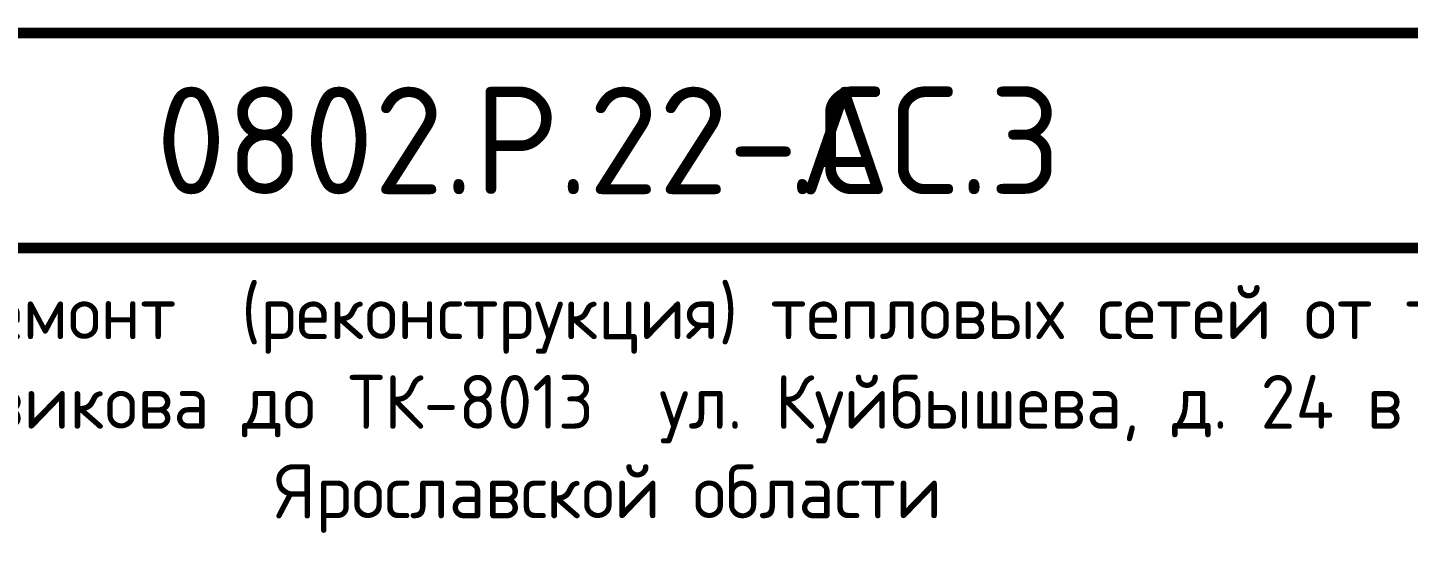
# Model space of a CAD drawing. Header units: metres. Extents: x 1563 to 4966, y -517 to 1463.
# Drawn here: x 3085.8 to 3150.1, y 485.9 to 510.2 of the extents above; entities that cross this region are included whole.
import ezdxf
from ezdxf.enums import TextEntityAlignment as Align

# ---------------------------------------------------------------- set-up
doc = ezdxf.new("R2018")
doc.units = ezdxf.units.M
doc.styles.get("Standard").update_dxf_attribs({"font": 'GOST Common.ttf'})

# ---------------------------------------------------------------- blocks, each defined once
blk = doc.blocks.new('*U324')
blk.add_attdef('РАЗРАБОТАЛ', text='', height=2.5).set_placement((250.501, -264.224), align=Align.MIDDLE_LEFT)
at = {"flags": 8}
for tag, height, p in [('ДАТА', 2.5, (290.074, -264.402)), ('ЛИСТ', 3, (386.388, -271.915)), ('ЛИСТОВ', 3, (403.888, -271.915)), ('ФОРМАТ', 3, (380.972, -294.745))]:
    blk.add_attdef(tag, text='', height=height, dxfattribs=at).set_placement(p, align=Align.MIDDLE_CENTER)
blk.add_attdef('ПРОВЕРИЛ', (250.749, -270.729), '', height=2.5)
at = {"lineweight": 30, "flags": 104}
for tag, p in [('ТЕПЛОВЫЕ_СЕТИ', (330, -269.5)), ('ИМЯ_ЧЕРТЕЖА', (330, -284.5))]:
    blk.add_attdef(tag, text='', height=3, dxfattribs=at).set_placement(p, align=Align.MIDDLE_CENTER)
blk = doc.blocks.new('*U323')
at = {"const_width": 0.5}
for points in [[(230, -292), (230, -237), (415, -237)], [(295, -247), (415, -247)]]:
    blk.add_lwpolyline(points, dxfattribs=at)
blk.add_text('0802.Р.22-АС.3', height=5).set_placement((355, -242), align=Align.MIDDLE_CENTER)
at = {"insert": (355, -254.5), "char_height": 2.5, "width": 120, "attachment_point": 5}
blk.add_mtext('Капитальный ремонт  (реконструкция) тепловых сетей от т. А возле \\PТК-8015 по ул. Б. Новикова до ТК-8013  ул. Куйбышева, д. 24 в ГО г. Рыбинск \\PЯрославской области\\P', dxfattribs=at)
blk.add_attdef('РАЗРАБОТАЛ', text='', height=2.5).set_placement((250.501, -264.224), align=Align.MIDDLE_LEFT)
at = {"flags": 8}
for tag, height, p in [('ДАТА', 2.5, (290.074, -264.402)), ('ЛИСТ', 3, (386.388, -271.915)), ('ЛИСТОВ', 3, (403.888, -271.915)), ('ФОРМАТ', 3, (380.972, -294.745))]:
    blk.add_attdef(tag, text='', height=height, dxfattribs=at).set_placement(p, align=Align.MIDDLE_CENTER)
blk.add_attdef('ПРОВЕРИЛ', (250.749, -270.729), '', height=2.5)
at = {"lineweight": 30, "flags": 104}
for tag, p in [('ТЕПЛОВЫЕ_СЕТИ', (330, -269.5)), ('ИМЯ_ЧЕРТЕЖА', (330, -284.5))]:
    blk.add_attdef(tag, text='', height=3, dxfattribs=at).set_placement(p, align=Align.MIDDLE_CENTER)

msp = doc.modelspace()

# ---------------------------------------------------------------- block references
msp.add_blockref('*U323', (2757.888, 746.9327))
ref = msp.add_blockref('*U324', (2189.9186, 757.5109))
lines = msp.add_mtext('Архитектурно-строительные\\Pрешения. ', dxfattribs={"insert": (2519.9186, 488.0109), "char_height": 70, "attachment_point": 1})
ref.add_attrib('ТЕПЛОВЫЕ_СЕТИ', '', (2519.9186, 488.0109), dxfattribs={"flags": 104}).embed_mtext(lines)

# ---------------------------------------------------------------- texts
at = {"lineweight": 50, "insert": (3112.888, 504.9327), "char_height": 5, "attachment_point": 5}
msp.add_mtext_dynamic_manual_height_columns('^I^I     .С', width=120, gutter_width=12.5, heights=[0], dxfattribs=at)

doc.saveas('drawing.dxf')
